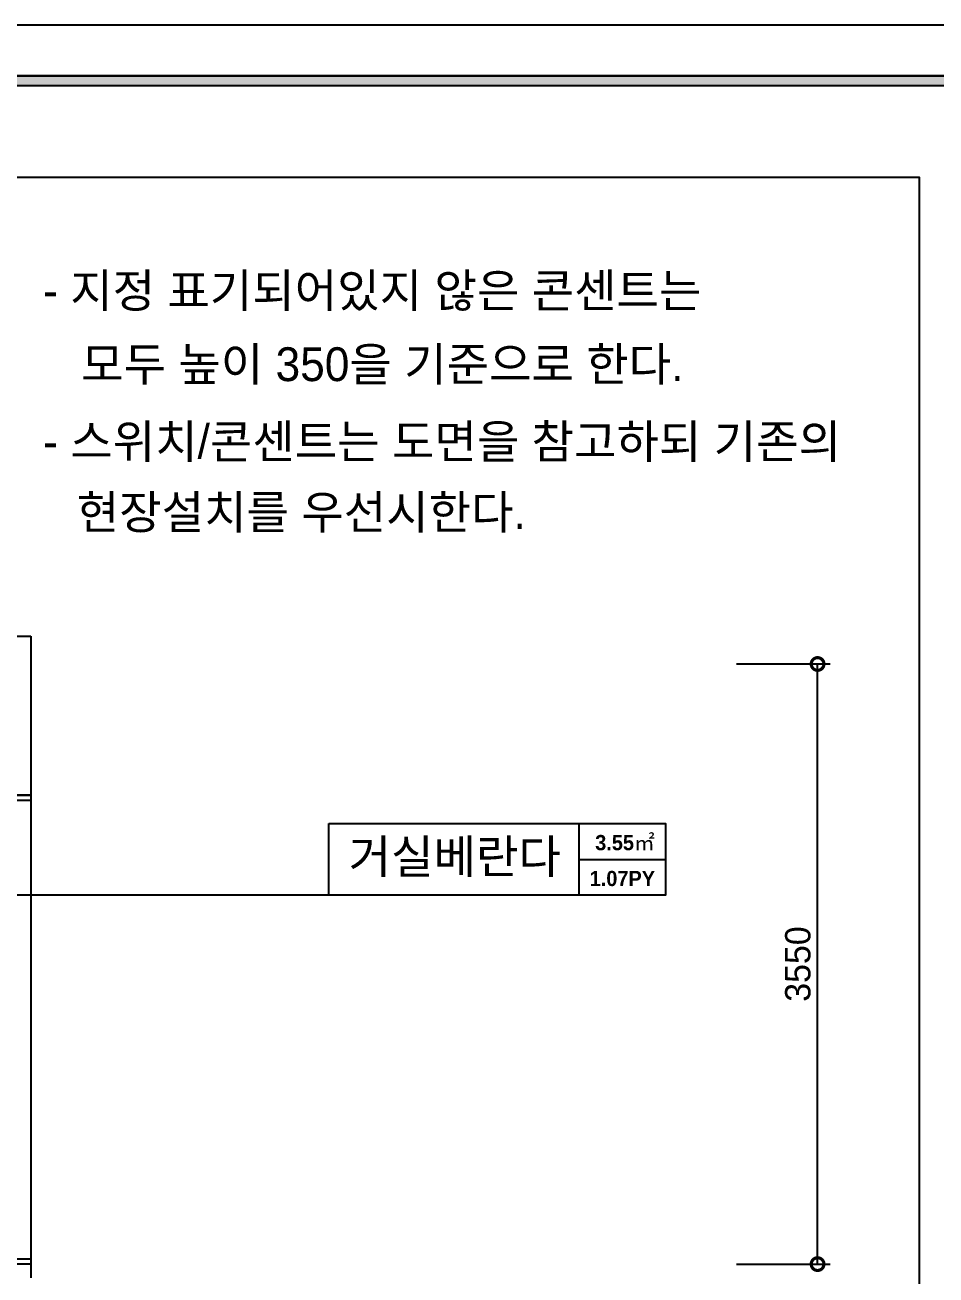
# Model space of a CAD drawing. Header units: inches. Extents: x -192760 to -100777, y -168280 to -114728.
# Drawn here: x -149932 to -144546, y -143858 to -136463 of the extents above; entities that cross this region are included whole.
import ezdxf
from ezdxf.enums import TextEntityAlignment as Align

# ---------------------------------------------------------------- set-up
doc = ezdxf.new("R2010")
doc.units = ezdxf.units.IN
doc.header["$LTSCALE"] = 50
doc.header["$MEASUREMENT"] = 0
for name, color, linetype in [('0-ELC TEXT', 7, 'Continuous'), ('03-TEXT', 3, 'Continuous'), ('07-DIM', 5, 'Continuous'), ('3.기호.계단선', 30, 'Continuous'), ('F-SYM', 7, 'Continuous'), ('FORM(YOURNAME)-11', 1, 'Continuous'), ('RC-LIGHT', 7, 'Continuous'), ('도면층2', 2, 'Continuous'), ('도면층4', 4, 'Continuous')]:
    doc.layers.add(name, color=color, linetype=linetype)
doc.styles.add('HY울릉도L', font='Expo M.ttf')
doc.styles.add('YOURNAME', font='HY울릉도M.TTF')
doc.styles.add('넥슨고딕', font='NEXONLv1GothicBold.ttf')
doc.styles.add('코레일둥고', font='Korail_Round_Gothic_Medium.ttf')
doc.dimstyles.new('60', dxfattribs={"dimscale": 60, "dimtxt": 2.5, "dimasz": 2.5, "dimexe": 1.25, "dimexo": 2, "dimtad": 1, "dimdec": 0, "dimtxsty": 'HY울릉도L', "dimblk": 'DOTSMALL', "dimcen": 2.5, "dimclrd": 1, "dimclre": 1, "dimclrt": 2, "dimadec": 0, "dimazin": 0, "dimtfac": 1, "dimtdec": 0, "dimtix": 1, "dimtmove": 0, "dimatfit": 3, "dimldrblk": 'DOTSMALL', "dimfxl": 0, "dimarcsym": 0})

# ---------------------------------------------------------------- blocks, each defined once
blk = doc.blocks.new('FORM-PLAN')
at = {"layer": 'FORM(YOURNAME)-11'}
h = blk.add_hatch(color=256, dxfattribs=at)
h.dxf.hatch_style = 1
h.paths.add_polyline_path([(-71444, 55115), (10556, 55115), (10556, 54915), (-71444, 54915)])
h.paths.add_polyline_path([(-71444, -2085), (10556, -2085), (10556, -2285), (-71444, -2285)])
at = {"layer": 'Defpoints', "color": 158}
for points in [[(-71444, -2285), (10556, -2285), (10556, 55115), (-71444, 55115)], [(-69444, 53115), (-64, 53115), (-64, 1215), (-69444, 1215)]]:
    blk.add_lwpolyline(points, close=True, dxfattribs=at)
at = {"layer": 'FORM(YOURNAME)-11', "color": 250}
blk.add_lwpolyline([(-72444, -3285), (11556, -3285), (11556, 56115), (-72444, 56115)], close=True, dxfattribs=at)
at = {"layer": 'FORM(YOURNAME)-11'}
blk.add_lwpolyline([(-71444, 55115), (10556, 55115), (10556, 54915), (-71444, 54915)], close=True, dxfattribs=at)
at = {"layer": 'FORM(YOURNAME)-11', "color": 3, "style": 'YOURNAME'}
for tag, height, p in [('1', 450, (9905, 18188)), ('2', 450, (9905, 17544)), ('3', 450, (9905, 16257)), ('4', 450, (9905, 14326)), ('5', 515, (9905, 12009)), ('6', 515, (9905, 9757)), ('7', 515, (9905, 7504)), ('8', 515, (9905, 5252)), ('9', 515, (9905, 2999)), ('10', 515, (5655, 811)), ('11', 515, (9905, 747)), ('12', 515, (5655, -1441)), ('13', 515, (9905, -1441))]:
    blk.add_attdef(tag, text='', height=height, dxfattribs=at).set_placement(p, align=Align.MIDDLE_RIGHT)
blk = doc.blocks.new('*U428')
at = {"layer": 'F-SYM', "xscale": 0.3, "yscale": 0.3, "zscale": 0.3}
blk.add_blockref('FORM-PLAN', (-144626.9, -153298), dxfattribs=at)
blk = doc.blocks.new('_DOTSMALL')
at = {"color": 0, "linetype": 'ByBlock', "const_width": 0.5}
blk.add_lwpolyline([(-0.0625, 0, 1), (0.0625, 0, 1)], format="xyb", close=True, dxfattribs=at)
blk = doc.blocks.new('*D197')
at = {"layer": '07-DIM', "color": 1, "lineweight": -2}
for p, q in [((-145726.2, -140243.4), (-145171.2, -140243.4)), ((-145246.2, -143793.4), (-145246.2, -140243.4)), ((-145726.2, -143793.4), (-145171.2, -143793.4))]:
    blk.add_line(p, q, dxfattribs=at)
at = {"layer": 'Defpoints', "color": 0}
for p in [(-145846.2, -140243.4), (-145246.2, -140243.4), (-145846.2, -143793.4)]:
    blk.add_point(p, dxfattribs=at)
at = {"layer": '07-DIM', "color": 1, "lineweight": -2, "xscale": 150, "yscale": 150, "zscale": 150}
for p, rotation in [((-145246.2, -140243.4), 90), ((-145246.2, -143793.4), 270)]:
    blk.add_blockref('_DOTSMALL', p, dxfattribs=dict(at, rotation=rotation))
at = {"layer": '07-DIM', "color": 2, "insert": (-145362.4, -142018.4), "char_height": 150, "attachment_point": 5, "rotation": 90, "style": 'HY울릉도L'}
blk.add_mtext('3550', dxfattribs=at)
blk = doc.blocks.new('flloo')
at = {"layer": '도면층2'}
for p, q in [((-156648.2, -118943.3), (-149898.2, -118943.3)), ((-149898.2, -118943.3), (-149898.2, -119883.3)), ((-150098.2, -119883.3), (-149898.2, -119883.3)), ((-149898.2, -119883.3), (-150098.2, -119883.3)), ((-149898.2, -122658.3), (-150153.2, -122658.3)), ((-149898.2, -122658.3), (-149898.2, -122740.3))]:
    blk.add_line(p, q, dxfattribs=at)
at = {"layer": '도면층4'}
for p, q in [((-150098.2, -119883.3), (-149898.2, -119883.3)), ((-150098.2, -119913.3), (-149898.2, -119913.3)), ((-149898.2, -119883.3), (-149898.2, -122658.3)), ((-149898.2, -122628.3), (-150098.2, -122628.3)), ((-149898.2, -122658.3), (-150098.2, -122658.3))]:
    blk.add_line(p, q, dxfattribs=at)
blk = doc.blocks.new('asrffwtrw')
at = {"layer": '도면층2'}
blk.add_blockref('flloo', (-53382.8, -36846.4), dxfattribs=at)

msp = doc.modelspace()

# ---------------------------------------------------------------- linework, layer by layer
at = {"layer": '0-ELC TEXT'}
for p, q in [((-146655.8, -141611.4), (-146655.8, -141186.9)), ((-146655.8, -141399.1), (-146146.2, -141399.1)), ((-148136.9, -141611.4), (-150436, -141611.4))]:
    msp.add_line(p, q, dxfattribs=at)
msp.add_lwpolyline([(-148136.9, -141186.9), (-146146.2, -141186.9), (-146146.2, -141611.4), (-148136.9, -141611.4)], close=True, dxfattribs=at)

# ---------------------------------------------------------------- block references
at = {"layer": '3.기호.계단선'}
msp.add_blockref('*U428', (0, 0), dxfattribs=at)
at = {"layer": 'RC-LIGHT'}
msp.add_blockref('asrffwtrw', (53382.8, 15711.2), dxfattribs=at)

# ---------------------------------------------------------------- texts
at = {"layer": '03-TEXT'}
for s, height, style, p in [('거실베란다', 200, '코레일둥고', (-147391.1, -141482.5)), ('3.55㎡', 90, '넥슨고딕', (-146385, -141345)), ('1.07PY', 90, '넥슨고딕', (-146400.4, -141557.3))]:
    msp.add_text(s, height=height, dxfattribs=dict(at, style=style)).set_placement(p, align=Align.CENTER)
at = {"layer": 'RC-LIGHT', "color": 140, "style": '코레일둥고'}
for s, p in [('- 지정 표기되어있지 않은 콘센트는 ', (-149824.7, -137934.3)), ('모두 높이 350을 기준으로 한다.', (-149600.1, -138370)), ('- 스위치/콘센트는 도면을 참고하되 기존의', (-149824.7, -138827.2)), ('현장설치를 우선시한다.', (-149626.2, -139244.9))]:
    msp.add_text(s, height=200, dxfattribs=at).set_placement(p, align=Align.TOP_LEFT)

# ---------------------------------------------------------------- dimensions: what is measured, and where the dimension line sits
at = {"layer": '07-DIM'}
dim = msp.add_linear_dim(base=(-145246.2, -140243.4), p1=(-145846.2, -143793.4), p2=(-145846.2, -140243.4), angle=90, dimstyle='60', dxfattribs=at)
dim.commit()
dim.dimension.update_dxf_attribs({"geometry": '*D197', "text_midpoint": (-145362.4, -142018.4)})

doc.saveas('drawing.dxf')
